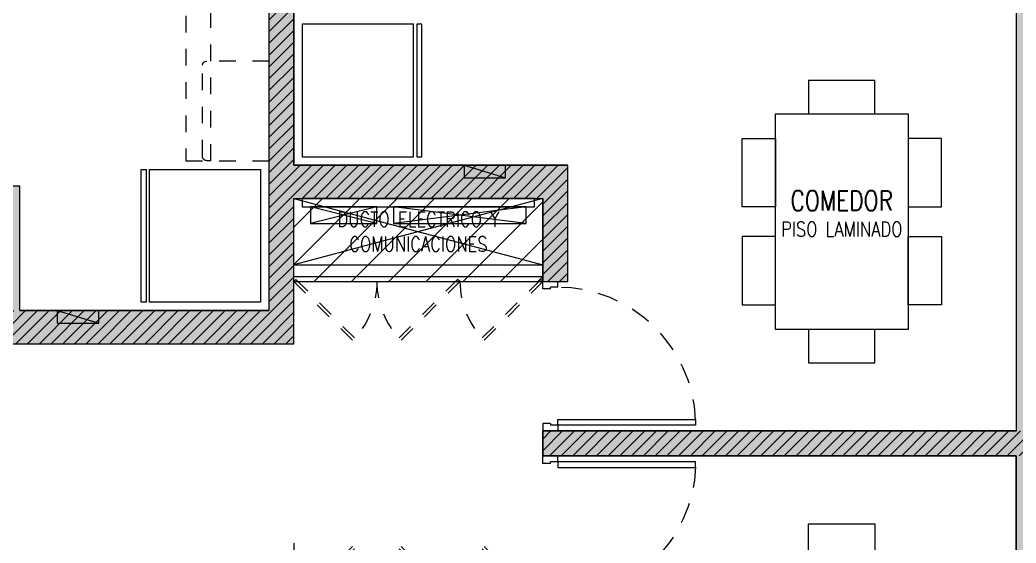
# Model space of a CAD drawing. Header units: millimetres. Extents: x 3738 to 3833, y 1327 to 1657.
# Drawn here: x 3806.52 to 3812.52, y 1463.06 to 1466.21 of the extents above; entities that cross this region are included whole.
import ezdxf
from ezdxf.enums import TextEntityAlignment as Align

# ---------------------------------------------------------------- set-up
doc = ezdxf.new("R2010")
doc.units = ezdxf.units.MM
doc.set_wipeout_variables(frame=1)
for name, pattern in [('HIDDEN', [0.375, 0.25, -0.125]), ('HIDDEN2', [0.1875, 0.125, -0.0625]), ('X-REF_DP_Arquitectura$0$HIDDEN', [0.375, 0.25, -0.125])]:
    doc.linetypes.add(name, pattern=pattern)
doc.layers.get('0').update_dxf_attribs({"color": 251, "lineweight": 9})
for name, color, linetype, lineweight in [('A-COCINAS-LAV', 251, 'Continuous', 13), ('A-LINEAS', 251, 'Continuous', 13), ('A-MOBILIARIO', 251, 'Continuous', 13), ('A-MURO BAJO', 251, 'Continuous', 13), ('A-MUROS', 251, 'Continuous', 13), ('A-PROYECCIONES', 251, 'HIDDEN2', 13), ('A-PUERTAS', 251, 'Continuous', 13), ('A-TEXTO-ACABADO PISO', 251, 'Continuous', 13), ('A-TEXTO-AMBIENTE', 251, 'Continuous', 13), ('A_20_Estructuras', 251, 'Continuous', 13), ('A_50_TextoAmbiente', 251, 'Continuous', 13), ('A_50_TextoIndicaciones', 251, 'Continuous', 13), ('A_50_Vigas', 251, 'X-REF_DP_Arquitectura$0$HIDDEN', 13), ('A_60_HatchEstructuras', 251, 'Continuous', 13), ('AREA MODIF', 251, 'Continuous', 13), ('MURO CF 120', 251, 'Continuous', 13), ('MURO CF 60', 251, 'Continuous', 13)]:
    doc.layers.add(name, color=color, linetype=linetype, lineweight=lineweight)
doc.styles.add('ROMANS', font='romans.shx', dxfattribs={"width": 0.8})
pattern_1 = [(45, (-21.67, -43.67528), (-0.03535534, 0.03535534), [])]

# ---------------------------------------------------------------- blocks, each defined once
blk = doc.blocks.new('EF-P2-P4')
at = {"layer": 'A_60_HatchEstructuras'}
h = blk.add_hatch(color=256, dxfattribs=at)
h.dxf.hatch_style = 1
h.paths.add_polyline_path([(40, -5.25), (38.35, -5.25), (38.35, -0.06), (38.2, -0.06), (38.2, -6.125), (36.7, -6.125), (36.7, -5.375), (36.55, -5.375), (36.55, -6.325), (38.35, -6.325), (38.35, -5.45), (39.85, -5.45), (39.85, -5.95), (40, -5.95)])
h.paths.add_polyline_path([(40, 0), (39.7, 0), (39.7, -0.15), (39.85, -0.15), (39.85, -3.5), (40, -3.5)])
h.paths.add_polyline_path([(36.7, -0.15), (36.85, -0.15), (36.85, 0), (36.55, 0), (36.55, -3.225), (36.7, -3.225)])
h = blk.add_hatch(color=256, dxfattribs=at)
h.dxf.hatch_style = 1
h.paths.add_polyline_path([(45.75, -8.35), (45.6032, -8.35), (45.6, -8.35), (45.6, -9.4), (44.25, -9.4), (44.25, -7.8), (44.05, -7.8), (44.05, -9.4), (43.6, -9.4), (43.6, -9.55), (45.75, -9.55)], flags=17)
h.paths.add_polyline_path([(45.75, -7), (48.5, -7), (48.5, -11.05), (48.7, -11.05), (48.7, -2.8), (48.5, -2.8), (48.5, -6.85), (45.75, -6.85), (45.75, -6.25), (45.6, -6.25), (45.6, -6.85), (42.85, -6.85), (42.85, -4.3), (42.7, -4.3), (42.7, -6.85), (39.8499, -6.85), (39.8499, -7), (42.7, -7), (42.7, -9.55), (42.85, -9.55), (42.85, -7), (45.6, -7), (45.6, -7.6), (45.75, -7.6)])
h.paths.add_polyline_path([(45.75, -4.3), (43.6, -4.3), (43.6, -4.45), (44.05, -4.45), (44.05, -6.05), (44.25, -6.05), (44.25, -4.45), (45.6, -4.45), (45.6, -5.5), (45.75, -5.5)], flags=17)
at = {"layer": 'A_20_Estructuras'}
for points in [[(40, -5.25), (38.35, -5.25), (38.35, -0.06), (38.2, -0.06), (38.2, -6.125), (36.7, -6.125), (36.7, -5.375), (36.55, -5.375), (36.55, -6.325), (38.35, -6.325), (38.35, -5.45), (39.85, -5.45), (39.85, -5.95), (40, -5.95)], [(45.75, -7), (48.5, -7), (48.5, -11.05), (48.7, -11.05), (48.7, -2.8), (48.5, -2.8), (48.5, -6.85), (45.75, -6.85), (45.75, -6.25), (45.6, -6.25), (45.6, -6.85), (42.85, -6.85), (42.85, -4.3), (42.7, -4.3), (42.7, -6.85), (39.8499, -6.85), (39.8499, -7), (42.7, -7), (42.7, -9.55), (42.85, -9.55), (42.85, -7), (45.6, -7), (45.6, -7.6), (45.75, -7.6)]]:
    blk.add_lwpolyline(points, close=True, dxfattribs=at)
at = {"layer": 'A_50_Vigas'}
blk.add_line((38.35, -5.85, 0), (39.85, -5.85, 0), dxfattribs=at)
blk = doc.blocks.new('REFRI')
blk.add_wipeout([(0.4, 0), (-0.4, 0), (-0.4, -0.67), (0.4, -0.67)])
blk.add_wipeout([(-0.4, -0.69), (-0.4, -0.72), (0.4, -0.72), (0.4, -0.69)])
for points in [[(-0.4, 0), (-0.4, -0.67), (0.4, -0.67), (0.4, 0)], [(-0.4, -0.69), (-0.4, -0.72), (0.4, -0.72), (0.4, -0.69)]]:
    blk.add_lwpolyline(points, close=True)
blk = doc.blocks.new('Tab.Electrico')
blk.add_hatch(color=256).paths.add_polyline_path([(0.075, 0), (0.075, 0.25), (0, 0)])
for p, q in [((0.075, 0.25), (0, 0)), ((0.075, 0.25), (0, 0.25)), ((0, 0.25), (0, 0)), ((0.075, 0), (0.075, 0.25)), ((0, 0), (0.075, 0))]:
    blk.add_line(p, q)
blk = doc.blocks.new('DPTO 75.2')
blk.add_arc((-1.275, 1.6775, 0), 0.025, 0, 90)
at = {"layer": 'A-MUROS'}
for p, q in [((-1.65, 6.265, 0), (-1.65, 0.2, 0)), ((-0.15, 0.2, 0), (-1.65, 0.2, 0)), ((0, 0, 0), (-1.8, 0, 0))]:
    blk.add_line(p, q, dxfattribs=at)
at = {"layer": 'A-PROYECCIONES', "ltscale": 0.5}
for p, q in [((-1.3, 1.1025, 0), (-1.3, 2.615, 0)), ((-1.65, 1.7025, 0), (-1.275, 1.7025, 0)), ((-1.25, 1.1275, 0), (-1.25, 1.6775, 0)), ((-1.3, 1.1025, 0), (-1.275, 1.1025, 0))]:
    blk.add_line(p, q, dxfattribs=at)
at = {"layer": 'A-PROYECCIONES', "ltscale": 0.5, "elevation": 0}
blk.add_lwpolyline([(-1.65, 2.575), (-1.15, 2.575), (-1.15, 1.1025), (-1.65, 1.1025)], dxfattribs=at)
at = {"layer": 'A-PROYECCIONES', "ltscale": 0.5}
blk.add_arc((-1.275, 1.1275, 0), 0.025, 270, 0, dxfattribs=at)
at = {"xscale": -1, "rotation": 270}
blk.add_blockref('Tab.Electrico', (-0.625, 0.125, 0), dxfattribs=at)
at = {"layer": 'A-COCINAS-LAV', "extrusion": (4.49068e-08, 3.60284e-08, 1), "rotation": 90}
blk.add_blockref('REFRI', (-1.6, 0.65, 0), dxfattribs=at)
blk = doc.blocks.new('*U258')
for p, q in [((0.01, 0.855), (0.01, 0.9)), ((0.1, 0.865), (0.1, 0.9)), ((0.055, 0.855), (0.01, 0.855)), ((0.1, 0.865), (0.055, 0.865)), ((0.055, 0.855), (0.055, 0.865)), ((0.055, 0.045), (0.01, 0.045)), ((0.01, 0.045), (0.01, 0)), ((0.055, 0.045), (0.055, 0.035)), ((0.1, 0.035), (0.055, 0.035)), ((0.1, 0.035), (0.1, 0))]:
    blk.add_line(p, q)
blk.add_lwpolyline([(0.93, 0.07), (0.93, 0.035), (0.1, 0.035), (0.1, 0.07)], close=True)
at = {"color": 7, "linetype": 'HIDDEN2'}
blk.add_arc((0.0995, 0.0339), 0.8311, 2.23015, 89.96723, dxfattribs=at)
blk = doc.blocks.new('A$Cb5611ba7')
for points in [[(0.15, 0.1735), (0.15, -0.0265), (0.56, -0.0265), (0.56, 0.1735)], [(1.15, 0.1735), (1.15, -0.0265), (0.74, -0.0265), (0.74, 0.1735)], [(0, -0.0265), (0, -0.8265), (1.3, -0.8265), (1.3, -0.0265)], [(0, -0.2265), (0, -0.6265), (-0.2, -0.6265), (-0.2, -0.2265)], [(1.5, -0.6265), (1.3, -0.6265), (1.3, -0.2265), (1.5, -0.2265)], [(0.15, -1.0265), (0.15, -0.8265), (0.56, -0.8265), (0.56, -1.0265)], [(1.15, -1.0265), (1.15, -0.8265), (0.74, -0.8265), (0.74, -1.0265)]]:
    blk.add_lwpolyline(points, close=True)
blk = doc.blocks.new('*U270')
at = {"linetype": 'HIDDEN', "ltscale": 0.2}
for p, q in [((0.3534, 0.3534), (0, 0)), ((0.0127, -0.0127), (0.3656, 0.3401)), ((0, 0), (0.0127, -0.0127))]:
    blk.add_line(p, q, dxfattribs=at)
blk.add_arc((0, 0), 0.4995, 0, 45, dxfattribs=at)
blk = doc.blocks.new('DPTO 65')
at = {"layer": 'A-LINEAS'}
for p, q in [((-10.35, 1.55), (-8.85, 1.15)), ((-8.85, 1.55), (-10.35, 1.15))]:
    blk.add_line(p, q, dxfattribs=at)
at = {"layer": 'A-MURO BAJO'}
blk.add_line((-10.35, 1.15), (-8.85, 1.15), dxfattribs=at)
at = {"layer": 'A-MUROS'}
for p, q in [((-10.35, 6.94), (-10.35, 1.75)), ((-6, 2.7), (-6, 0.15)), ((-10.35, 1.75), (-8.7, 1.75)), ((-8.7, 1.05), (-8.7, 1.75)), ((-10.35, 1.55), (-8.85, 1.55)), ((-10.35, 0.675, 0), (-10.35, 1.55)), ((-8.85, 1.05), (-8.85, 1.55)), ((-8.85, 1.05), (-8.7, 1.05)), ((-6, 0.15), (-8.8501, 0.15)), ((-8.8501, 0.15), (-8.8501, 0))]:
    blk.add_line(p, q, dxfattribs=at)
at = {"layer": 'A-PUERTAS'}
for p, q in [((-10.35, 1.08), (-8.85, 1.08)), ((-10.35, 1.05), (-8.85, 1.05))]:
    blk.add_line(p, q, dxfattribs=at)
at = {"rotation": 90}
blk.add_blockref('Tab.Electrico', (-9.075, 1.675), dxfattribs=at)
at = {"layer": 'A-COCINAS-LAV', "extrusion": (4.49068e-08, 3.60284e-08, 1), "rotation": 90}
blk.add_blockref('REFRI', (-10.3, 2.2, 0), dxfattribs=at)
at = {"layer": 'A-MOBILIARIO', "xscale": -1.000000000000002, "rotation": 90}
blk.add_blockref('A$Cb5611ba7', (-7.4765, 2.0601), dxfattribs=at)
at = {"layer": 'A-MOBILIARIO', "rotation": 359.9967044834248}
blk.add_blockref('*U258', (-8.8601, 0.15), dxfattribs=at)
at = {"layer": 'A-PROYECCIONES', "ltscale": 0.25, "xscale": -1, "rotation": 180}
blk.add_blockref('*U270', (-10.35, 1.05), dxfattribs=at)
at = {"layer": 'A-PROYECCIONES', "ltscale": 0.25, "rotation": 180}
for p in [(-9.351, 1.05), (-8.85, 1.05)]:
    blk.add_blockref('*U270', p, dxfattribs=at)
blk = doc.blocks.new('TC_PT')
blk.add_blockref('DPTO 65', (50.05, 4.05))
at = {"xscale": -1}
blk.add_blockref('DPTO 75.2', (37.9, 4.725, 0), dxfattribs=at)
at = {"xscale": -1, "rotation": 180}
blk.add_blockref('DPTO 65', (50.05, 4.2), dxfattribs=at)
blk = doc.blocks.new('XREF_TORREC$0$BANDEJA')
at = {"color": 8}
for points in [[(39.75, 5.6), (39.75, 5.55), (41.15, 5.55), (41.15, 5.6), (39.75, 5.6)], [(40.2, 5.45), (40.2, 5.55), (39.8, 5.55), (39.8, 5.45), (40.2, 5.45), (39.8, 5.55), (40.2, 5.55), (39.8, 5.45)], [(41.1, 5.45), (41.1, 5.55), (40.3, 5.55), (40.3, 5.45), (41.1, 5.45), (40.3, 5.55), (41.1, 5.55), (40.3, 5.45)]]:
    blk.add_lwpolyline(points, dxfattribs=at)
blk = doc.blocks.new('TEXTO AMBIENTES PT')
at = {"layer": 'A-TEXTO-ACABADO PISO', "insert": (41.65, -5.5899), "char_height": 0.09, "attachment_point": 2, "style": 'ROMANS'}
blk.add_mtext_dynamic_manual_height_columns('PISO LAMINADO', width=1.20225, gutter_width=12.5, heights=[0], dxfattribs=at)
at = {"layer": 'A-TEXTO-AMBIENTE', "style": 'ROMANS', "width": 0.8}
blk.add_text('COMEDOR', height=0.12, dxfattribs=at).set_placement((41.6499, -5.5233), align=Align.CENTER)
blk = doc.blocks.new('TEXTO DUCTOS PT')
at = {"layer": 'A_50_TextoIndicaciones', "insert": (39.1, -5.65), "char_height": 0.09, "width": 1.073848, "attachment_point": 5, "style": 'ROMANS'}
blk.add_mtext('\\pxsm1,qc,t16;DUCTO ELECTRICO Y COMUNICACIONES', dxfattribs=at)
blk = doc.blocks.new('TORRE F HATCH CORTAFUEGO')
at = {"layer": 'AREA MODIF'}
h = blk.add_hatch(dxfattribs=at)
h.set_pattern_fill('ANSI31', color=140, scale=0.05, style=0)
h.set_pattern_definition([(45, (-17.84997, -22.14988), (-0.1122532, 0.1122532), [])])
h.paths.add_polyline_path([(-9, -16.5999), (-7.5, -16.5999), (-7.5001, -17.1), (-8.9999, -17.0999)])
at = {"layer": 'MURO CF 60'}
h = blk.add_hatch(dxfattribs=at)
h.set_pattern_fill('_USER', color=256, scale=0.05, angle=45, pattern_type=0)
h.set_pattern_definition(pattern_1)
edge = h.paths.add_edge_path()
edge.add_line((-9, -16.4), (-9.15, -16.4))
edge.add_line((-9.15, -16.4), (-9.15, -11.2101))
edge.add_line((-9.15, -11.2101), (-9, -11.2101))
edge.add_line((-9, -11.2101), (-9, -16.4))
edge = h.paths.add_edge_path()
edge.add_line((-9, -19.75), (-9.15, -19.75))
edge.add_line((-9.15, -19.75), (-9.15, -24.94))
edge.add_line((-9.15, -24.94), (-9, -24.94))
edge.add_line((-9, -24.94), (-9, -19.75))
edge = h.paths.add_edge_path()
edge.add_line((-38.35, -16.4), (-38.35, -11.2101))
edge.add_line((-38.35, -11.2101), (-38.2, -11.2101))
edge.add_line((-38.2, -11.2101), (-38.2, -16.4))
edge.add_line((-38.2, -16.4), (-38.35, -16.4))
edge = h.paths.add_edge_path()
edge.add_line((-38.35, -19.75), (-38.2, -19.75))
edge.add_line((-38.2, -19.75), (-38.2, -24.94))
edge.add_line((-38.2, -24.94), (-38.35, -24.94))
edge.add_line((-38.35, -24.94), (-38.35, -19.75))
h = blk.add_hatch(dxfattribs=at)
h.set_pattern_fill('_USER', color=256, scale=0.05, angle=45, pattern_type=0)
h.set_pattern_definition(pattern_1)
h.paths.add_polyline_path([(-10.8, -17.275), (-9.15, -17.275), (-9.15, -16.4), (-7.35, -16.4), (-7.35, -17.0981), (-7.5, -17.0981), (-7.5, -16.6), (-9, -16.6), (-9, -17.475), (-10.8, -17.475)])
h = blk.add_hatch(dxfattribs=at)
h.set_pattern_fill('_USER', color=256, scale=0.05, angle=45, pattern_type=0)
h.set_pattern_definition(pattern_1)
h.paths.add_polyline_path([(-11.7, -17.325), (-18.4, -17.325), (-18.4, -17.475), (-11.7, -17.475)])
h.paths.add_polyline_path([(-7.5001, -18.0001), (-7.35, -18.0001), (-7.35, -18.15), (-7.5001, -18.15)])
h.paths.add_polyline_path([(-39.8499, -18.15), (-40.0005, -18.15), (-40.0005, -18), (-39.8499, -18)])
h = blk.add_hatch(dxfattribs=at)
h.set_pattern_fill('_USER', color=256, scale=0.05, angle=45, pattern_type=0)
h.set_pattern_definition(pattern_1)
h.paths.add_polyline_path([(1.35, -18), (-7.35, -18.0001), (-7.35, -18.1501), (-3.5, -18.1501), (-3.5, -18.15), (-3.35, -18.15), (1.35, -18.1501)])

msp = doc.modelspace()

# ---------------------------------------------------------------- block references
msp.add_blockref('EF-P2-P4', (3769.8221, 1470.5876))

# ---------------------------------------------------------------- next in the draw order: block references
msp.add_blockref('TC_PT', (3768.4721, 1459.5379))

# ---------------------------------------------------------------- next in the draw order: block references
msp.add_blockref('XREF_TORREC$0$BANDEJA', (3768.4721, 1459.5379))
at = {"layer": 'A_50_TextoAmbiente'}
msp.add_blockref('TEXTO AMBIENTES PT', (3769.8221, 1470.5879), dxfattribs=at)
at = {"layer": 'A_50_TextoIndicaciones'}
msp.add_blockref('TEXTO DUCTOS PT', (3769.8221, 1470.5879), dxfattribs=at)
at = {"layer": 'MURO CF 120', "color": 251}
msp.add_blockref('TORRE F HATCH CORTAFUEGO', (3817.1721, 1481.7379), dxfattribs=at)

doc.saveas('drawing.dxf')
